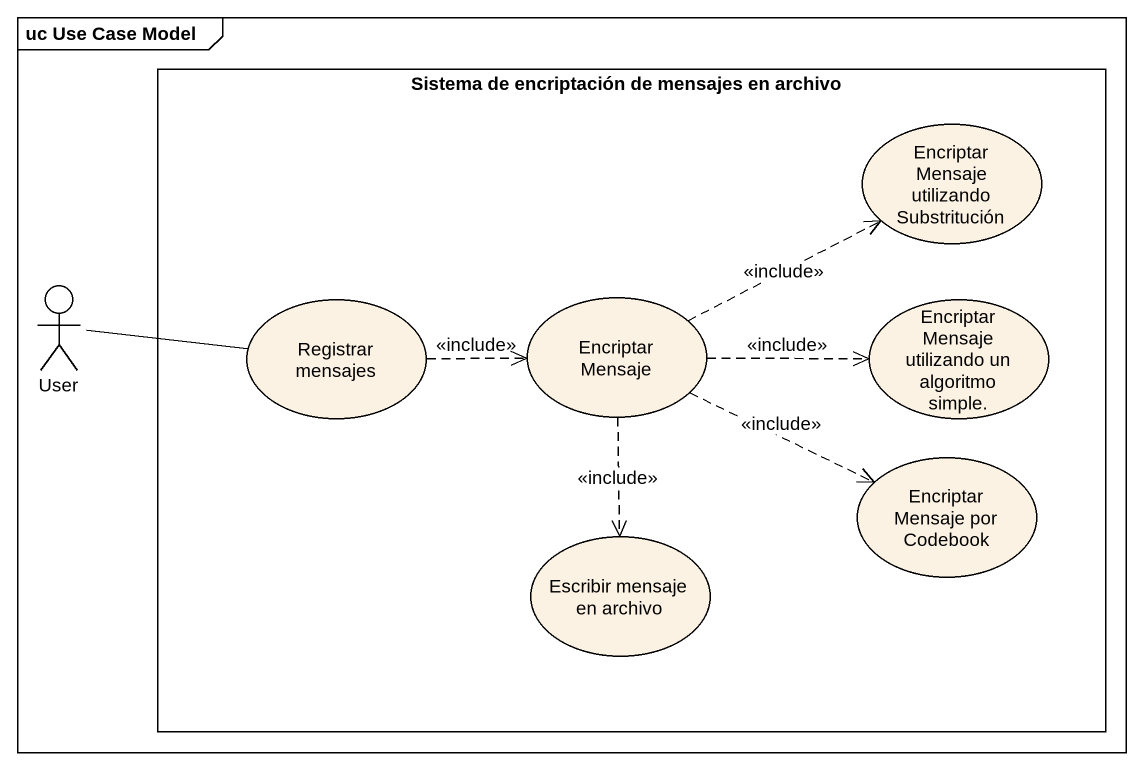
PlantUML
@startuml
mainframe uc Use Case Model
rectangle "Sistema de encriptación de mensajes en archivo" as Sistema_de_encriptación_de {
  usecase "Encriptar Mensaje utilizando Substritución" as Encriptar_Mensaje
  usecase "Registrar mensajes" as Registrar_mensajes
  usecase "Encriptar Mensaje" as Encriptar_Mensaje_2
  usecase "Encriptar Mensaje utilizando un algoritmo simple." as Encriptar_Mensaje_3
  usecase "Encriptar Mensaje por Codebook" as Encriptar_Mensaje_por
  usecase "Escribir mensaje en archivo" as Escribir_mensaje_en_archivo
}
actor User
User -right- Registrar_mensajes
Registrar_mensajes .right.> Encriptar_Mensaje_2 : <<include>>
Encriptar_Mensaje_2 .right.> Encriptar_Mensaje : <<include>>
Encriptar_Mensaje_2 .right.> Encriptar_Mensaje_3 : <<include>>
Encriptar_Mensaje_2 .right.> Encriptar_Mensaje_por : <<include>>
Encriptar_Mensaje_2 ..> Escribir_mensaje_en_archivo : <<include>>
@enduml
